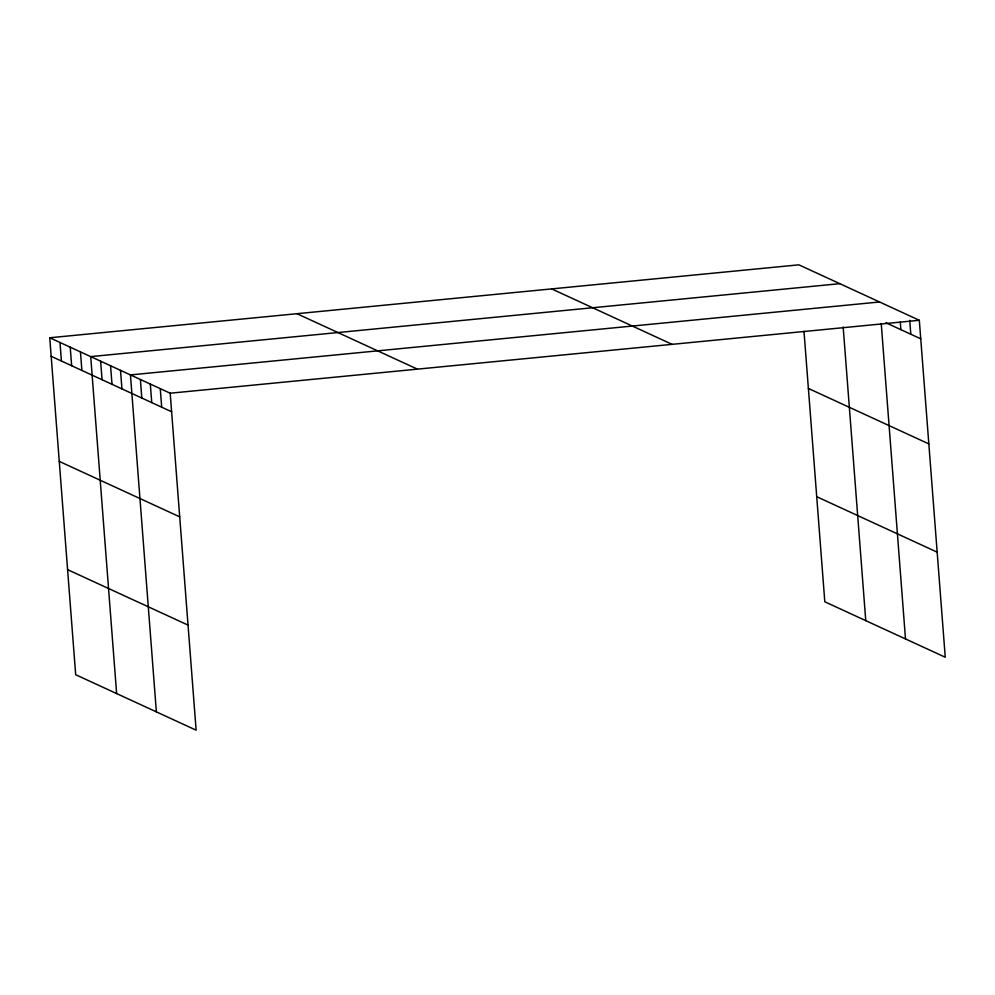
<?xml version="1.0" encoding="UTF-8"?>
<svg xmlns="http://www.w3.org/2000/svg" width="995" height="995" viewBox="0 0 995 995"><rect width="100%" height="100%" fill="white"/><g stroke="black" fill="none" stroke-linecap="round" stroke-linejoin="round"><path stroke-width="1.49" d="M49.75 337.765L170.195 393.212L196.127 730.168L75.682 674.722L49.75 337.765L798.873 264.832L919.318 320.278L945.25 657.235L824.805 601.788L803.985 331.273M839.83 283.675L90.707 356.62L116.626 693.577M879.58 301.983L130.444 374.916L156.377 711.873M170.195 393.212L919.318 320.278M885.973 322.803L920.748 338.81M808.388 388.448L928.832 443.894M551.665 288.898L672.11 344.345M816.721 496.704L937.166 552.15M296.958 313.699L417.402 369.145M51.18 356.31L171.625 411.756M59.265 461.381L179.709 516.84M67.598 569.65L188.043 625.096M909.741 320.34L910.811 334.245M900.276 321.945L900.873 329.668M881.234 323.611L905.5 638.939M843.163 326.945L865.762 620.631M160.257 388.647L161.688 407.179M150.32 384.07L151.75 402.602M140.382 379.493L141.812 398.037M120.507 370.339L121.937 388.883M110.569 365.774L112 384.306M100.632 361.197L102.062 379.729M80.458 351.907L81.888 370.451M70.222 347.193L71.652 365.737M59.986 342.479L61.416 361.023"/></g></svg>
